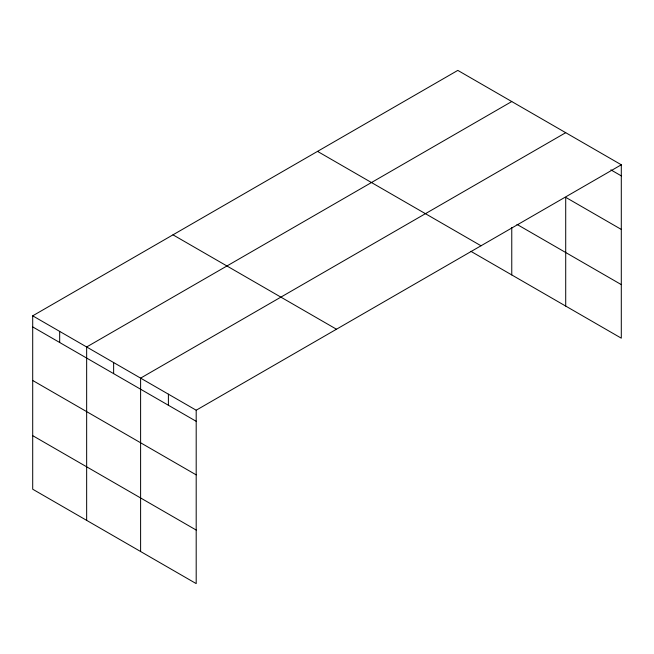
<?xml version="1.0" encoding="UTF-8"?>
<svg xmlns="http://www.w3.org/2000/svg" width="654" height="654" viewBox="0 0 654 654"><rect width="100%" height="100%" fill="white"/><g stroke="black" fill="none" stroke-linecap="round" stroke-linejoin="round"><path stroke-width="0.98" d="M32.7 315.825L196.192 410.221L196.192 583.605L32.7 489.217L32.7 315.825L457.808 70.395L621.3 164.783L621.3 338.175L470.864 251.316M511.763 101.542L86.655 346.972L86.655 520.363M565.71 132.688L140.602 378.126L140.602 551.518M196.192 410.221L621.3 164.783M610.877 169.86L621.3 175.877M621.3 229.431L565.71 197.336L565.71 306.08M516.979 224.387L621.3 284.613M317.525 151.385L481.017 245.781M172.983 234.835L336.475 329.224M32.7 326.918L196.192 421.307M32.7 380.473L196.192 474.869M32.7 435.654L196.192 530.051M511.763 227.437L511.763 274.933M168.397 394.174L168.397 405.259M113.633 362.553L113.633 373.638M59.678 331.398L59.678 342.492"/></g></svg>
